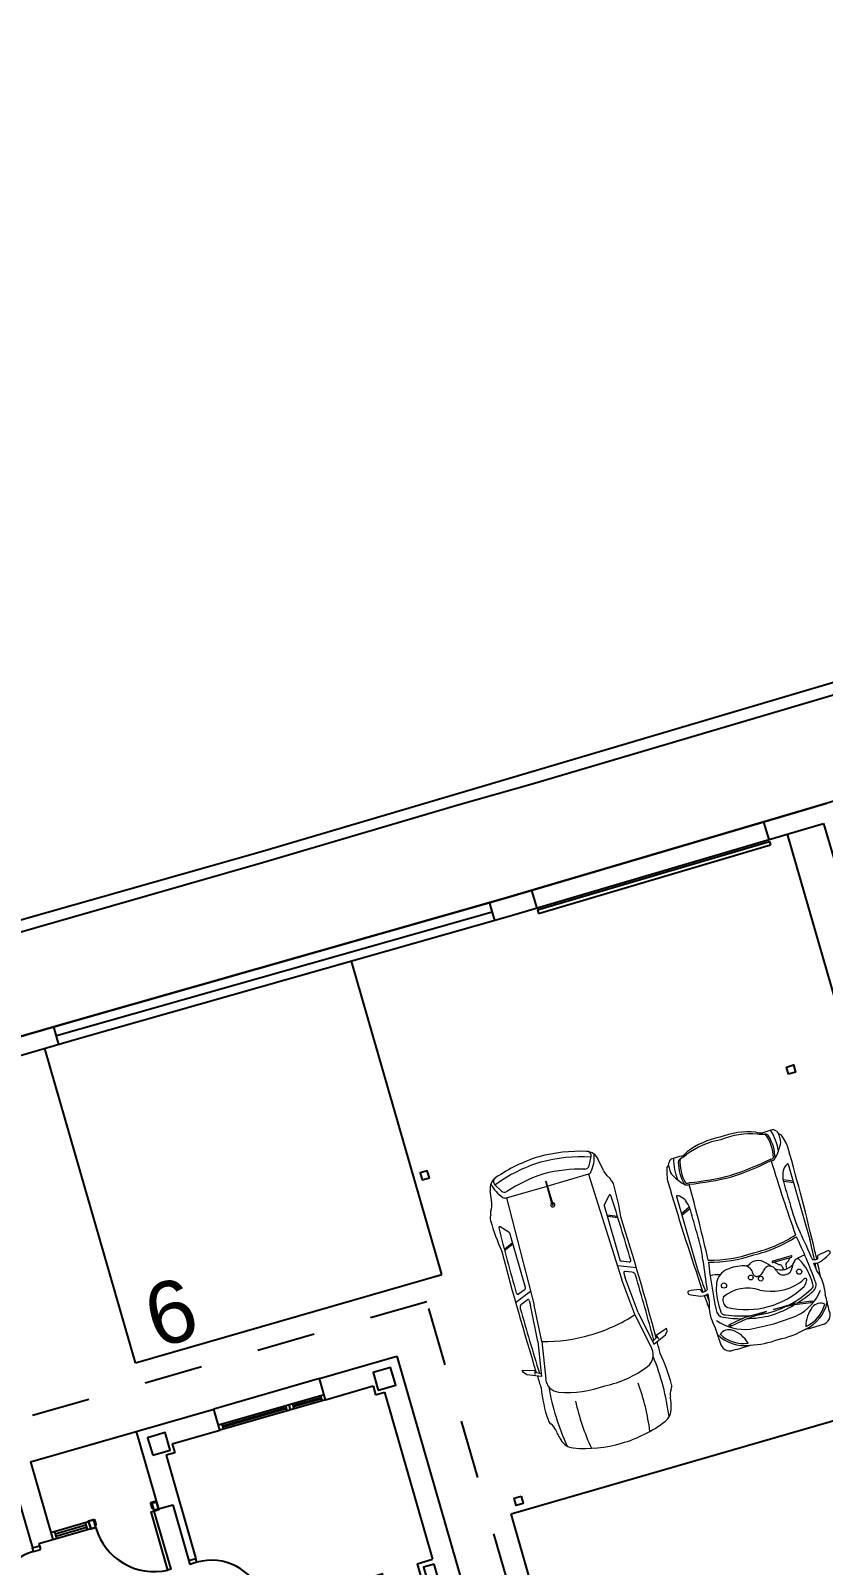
# Model space of a CAD drawing. Header units: millimetres. Extents: x 441061 to 442903, y 4515148 to 4515613.
# Drawn here: x 442670.559 to 442671.911, y 4515547.843 to 4515550.459 of the extents above; entities that cross this region are included whole.
import ezdxf
from ezdxf.enums import TextEntityAlignment as Align

# ---------------------------------------------------------------- set-up
doc = ezdxf.new("R2010")
doc.units = ezdxf.units.MM
doc.linetypes.add('CONTINUA', pattern=[0])
doc.linetypes.add('RAYITAS', pattern=[0.375, 0.25, -0.125])
for name, color, linetype in [('01_mono BAJA', 2, 'Continuous'), ('01_piscinas', 254, 'Continuous'), ('01_proyección', 4, 'RAYITAS')]:
    doc.layers.add(name, color=color, linetype=linetype)
doc.layers.add('01_muebles_B', color=254, linetype='Continuous', lineweight=5)
doc.styles.add('Estilo1', font='swissel.ttf')

# ---------------------------------------------------------------- blocks, each defined once
blk = doc.blocks.new('A$C6A825EFA')
at = {"layer": '01_mono BAJA', "color": 254}
for p, q in [((10.5, 12.5, 0), (10.5, 11.4, 0)), ((10.5, 12.5, 0), (12, 12.5, 0)), ((12, 12.5, 0), (13.1, 12.5, 0)), ((12, 12.5, 0), (12, 11.4, 0)), ((13.1, 12.2, 0), (13.1, 12.5, 0)), ((14.6, 12.5, 0), (13.1, 12.5, 0)), ((14.6, 12.5, 0), (15.7, 12.5, 0)), ((14.6, 12.2, 0), (14.6, 12.5, 0)), ((15.7, 12.5, 0), (15.7, 7.855, 0)), ((10.2, 12.2, 0), (10.2, 11.366, 0)), ((12.425, 12.2, 0), (13.1, 12.2, 0)), ((12.425, 12.2), (12.425, 12.075)), ((14.6, 12.27, 0), (13.1, 12.27, 0)), ((14.6, 12.2, 0), (13.1, 12.2, 0)), ((13.15, 12.27, 0), (13.15, 12.2, 0)), ((14.05, 12.242, 0), (13.15, 12.242, 0)), ((14.05, 12.228, 0), (13.15, 12.228, 0)), ((14.05, 12.27, 0), (14.05, 12.2, 0)), ((14.1, 12.27, 0), (14.1, 12.2, 0)), ((14.15, 12.27, 0), (14.15, 12.2, 0)), ((14.55, 12.242, 0), (14.15, 12.242, 0)), ((14.55, 12.228, 0), (14.15, 12.228, 0)), ((14.55, 12.27, 0), (14.55, 12.2, 0)), ((14.6, 12.2, 0), (15.275, 12.2, 0)), ((15.275, 12.2), (15.275, 12.075)), ((15.325, 12.2, 0), (15.325, 12.125, 0)), ((12.3, 12.075, 0), (12.3, 10.606, 0)), ((12.425, 12.075), (12.3, 12.075)), ((15.275, 12.075), (15.4, 12.075)), ((15.325, 12.125, 0), (15.4, 12.125, 0)), ((15.4, 12.075, 0), (15.4, 9.705, 0)), ((10.2, 11.366, 0), (10.3, 11.366, 0)), ((10.2, 11.316, 0), (10.2, 11.366, 0)), ((10.2, 11.316, 0), (10.3, 11.316, 0)), ((10.3, 11.4, 0), (10.5, 11.4, 0)), ((10.3, 11.4, 0), (10.3, 11.366, 0)), ((10.3, 11.366, 0), (10.3, 11.316, 0)), ((10.5, 11.5, 0), (11.035, 11.5, 0)), ((10.5, 11.4, 0), (11.035, 11.4, 0)), ((10.55, 11.5, 0), (10.55, 11.4, 0)), ((10.55, 11.467, 0), (10.985, 11.467, 0)), ((10.55, 11.433, 0), (10.985, 11.433, 0)), ((10.985, 11.5, 0), (10.985, 11.4, 0)), ((11.035, 11.5, 0), (11.035, 11.4, 0)), ((11.105, 11.43, 0), (11.105, 11.4, 0)), ((11.12, 11.5, 0), (11.12, 11.44, 0)), ((11.915, 11.5, 0), (11.915, 11.44, 0)), ((11.93, 11.43, 0), (11.93, 11.4, 0)), ((11.99, 11.4, 0), (11.93, 11.4, 0)), ((12, 11.4, 0), (12.2, 11.4, 0)), ((12.2, 11.4, 0), (12.2, 10.606, 0)), ((12.3, 10.606, 0), (12.2, 10.606, 0)), ((12.2, 10.606, 0), (12.2, 10.556, 0)), ((12.3, 10.556, 0), (12.2, 10.556, 0)), ((12.3, 10.556, 0), (12.3, 10.606, 0)), ((15.18, 9.705, 0), (15.18, 9.08, 0)), ((15.18, 9.705, 0), (15.4, 9.705, 0))]:
    blk.add_line(p, q, dxfattribs=at)
for points in [[(12.125, 12.125), (12.375, 12.125), (12.375, 12.375), (12.125, 12.375), (12.125, 12.125)], [(15.325, 12.125), (15.575, 12.125), (15.575, 12.375), (15.325, 12.375), (15.325, 12.125)]]:
    blk.add_lwpolyline(points, close=True, dxfattribs=at)
at = {"layer": '01_mono BAJA', "color": 254, "elevation": 0}
for points in [[(11.12, 11.51), (11.12, 11.5), (11.035, 11.5), (11.035, 11.51)], [(11.915, 11.51), (11.915, 11.5), (12, 11.5), (12, 11.51)], [(11.105, 11.4), (11.105, 11.39), (11.035, 11.39), (11.035, 11.4)], [(11.12, 11.44), (11.12, 11.43), (11.105, 11.43), (11.105, 11.44)], [(11.93, 11.39), (11.93, 10.565), (11.89, 10.565), (11.89, 11.39)], [(11.915, 11.44), (11.915, 11.43), (11.93, 11.43), (11.93, 11.44)], [(11.93, 11.4), (12, 11.4), (12, 11.5), (11.93, 11.5)], [(11.93, 11.4), (11.93, 11.39), (12, 11.39), (12, 11.4)], [(15.4, 9.635), (15.25, 9.635), (15.25, 9.08), (15.4, 9.08)]]:
    blk.add_lwpolyline(points, close=True, dxfattribs=at)
for points in [[(11.035, 11.4), (11.035, 11.5)], [(11.105, 11.5), (11.105, 11.4)]]:
    blk.add_lwpolyline(points, dxfattribs=at)
at = {"layer": '01_mono BAJA', "color": 254}
for centre, radius, start, end in [((10.2, 10.591, 0), 0.725, 90, 176.7242), ((11.932, 11.391, 0), 0.827, 180.0495, 267.1144), ((12.3, 9.831, 0), 0.725, 3.2758, 90)]:
    blk.add_arc(centre, radius, start, end, dxfattribs=at)
at = {"layer": '01_proyección', "color": 120, "ltscale": 0.25}
blk.add_line((12.3, 9.705, 0), (15.18, 9.705, 0), dxfattribs=at)
at = {"layer": '01_proyección', "color": 120, "ltscale": 0.25, "elevation": 0}
blk.add_lwpolyline([(15.7, 7.405), (16.3, 7.405), (16.3, 13.1), (-0.6, 13.1), (-0.6, 7.405), (0, 7.405)], dxfattribs=at)
blk = doc.blocks.new('A$C0D711DC8')
at = {"layer": '01_muebles_B', "color": 254}
for p, q in [((10.733, 9.894), (9.764, 9.894)), ((10.493, 9.894), (10.545, 9.776)), ((10.515, 9.894), (10.567, 9.778)), ((9.004, 9.693), (9.038, 9.48)), ((9.056, 9.495), (9.026, 9.699)), ((9.038, 9.48), (9.054, 9.218)), ((9.056, 9.218), (9.056, 9.495)), ((9.054, 9.218), (9.056, 9.218)), ((9.038, 8.865), (9.054, 9.127)), ((9.054, 9.127), (9.056, 9.127)), ((9.056, 9.127), (9.056, 8.851)), ((9.614, 8.734), (9.614, 8.97)), ((9.634, 8.734), (9.634, 8.97)), ((9.004, 8.652), (9.038, 8.865)), ((9.056, 8.851), (9.026, 8.647)), ((9.546, 8.827), (9.494, 8.834)), ((9.546, 8.878), (9.495, 8.871)), ((10.493, 8.452), (10.545, 8.569)), ((10.515, 8.452), (10.567, 8.567)), ((10.733, 8.452), (9.764, 8.452))]:
    blk.add_line(p, q, dxfattribs=at)
for centre, radius in [((9.014, 9.701), 0.0121), ((9.51, 9.635), 0.0319), ((9.466, 9.173), 0.0297), ((9.514, 9.288), 0.0297), ((9.014, 8.645), 0.0121), ((9.417, 8.691), 0.0319)]:
    blk.add_circle(centre, radius, dxfattribs=at)
for centre, radius, start, end in [((10.167, 9.714), 0.738, 149.7434, 158.9846), ((9.544, 10.069), 0.023, 23.336, 131.4157), ((9.178, 9.352), 0.549, 69.8978, 103.4423), ((9.94, 2.874), 7.047, 93.9115, 95.3212), ((9.619, 9.904), 0.16, 152.3452, 197.1649), ((9.518, 9.909), 0.0131, 69.95, 178.3297), ((9.777, 9.927), 0.273, 183.7214, 196.1025), ((9.94, 2.874), 7.047, 92.7044, 93.5361), ((10.975, -10.424), 20.353, 93.4112, 94.1277), ((9.525, 9.945), 0.0232, 265.4824, 347.7447), ((8.51, 10.147), 1.058, 348.7131, 356.2571), ((10.995, -17.873), 27.82, 90.1403, 92.8584), ((10.732, 9.885), 0.00831, 343.0311, 79.2932), ((10.906, 9.364), 0.584, 69.532, 87.9675), ((11.185, 9.948), 0.0842, 206.7402, 257.6517), ((10.942, 9.629), 2.236, 176.9311, 182.7066), ((8.829, 9.758), 0.121, 83.4929, 184.381), ((9.185, 9.462), 0.48, 118.4979, 171.6974), ((9.142, 9.497), 0.403, 119.7279, 173.0139), ((9.122, 5.315), 4.571, 90.9016, 93.5003), ((9.503, 9.367), 0.611, 128.6532, 169.9617), ((8.847, 9.764), 0.126, 322.6544, 41.1658), ((10.509, 9.106), 1.518, 154.798, 163.8884), ((9.975, 9.34), 0.903, 155.1761, 164.735), ((9.226, 9.718), 0.0964, 77.7254, 158.9302), ((9.211, 9.707), 0.057, 88.7397, 167.4182), ((9.265, 9.038), 0.727, 86.5634, 94.2004), ((8.819, 3.701), 6.126, 80.3818, 85.9978), ((9.306, 9.064), 0.701, 67.8757, 89.7559), ((8.751, 3.271), 6.625, 83.7996, 84.6711), ((10.975, -10.424), 20.353, 94.2603, 94.5093), ((8.751, 3.271), 6.625, 80.1778, 83.3742), ((9.473, 9.516), 0.219, 7.735, 63.719), ((9.165, 9.803), 0.511, 341.8582, 355.871), ((11.471, 9.253), 1.7, 163.325, 182.6992), ((11.496, 9.248), 1.7, 163.325, 182.5468), ((12.246, 53.159), 43.488, 266.8642, 267.4858), ((10.175, 11.66), 1.884, 261.0449, 273.0528), ((10.459, 15.409), 5.634, 268.1287, 270.8789), ((12.021, 70.959), 61.269, 268.42618, 268.89057), ((10.529, 10.11), 0.334, 272.7892, 291.8342), ((10.573, 9.974), 0.192, 294.6989, 323.0283), ((10.691, 9.894), 0.0501, 315.174, 347.3096), ((10.894, 9.715), 0.0607, 143.7564, 193.2967), ((11.29, 9.332), 0.611, 121.0895, 136.7388), ((10.991, 9.25), 0.526, 73.7001, 105.481), ((10.903, 9.711), 0.0495, 146.1855, 196.1005), ((10.991, 9.25), 0.505, 69.1925, 104.8598), ((11.01, 9.2), 0.627, 72.4585, 97.9913), ((11.059, 9.742), 0.141, 86.8457, 126.696), ((11.101, 8.862), 1.022, 88.2888, 91.9327), ((11.113, 9.698), 0.062, 14.8998, 65.8723), ((11.135, 9.81), 0.0644, 351.2386, 60.1485), ((11.473, 9.762), 0.303, 189.085, 205.7225), ((10.241, 9.772), 0.959, 355.5054, 1.6982), ((9.808, 9.261), 1.13, 166.1566, 184.4621), ((8.653, 9.896), 0.361, 284.3027, 324.7225), ((10.25, 9.166), 1.218, 160.2257, 168.6391), ((10.144, 9.165), 1.038, 151.121, 207.6483), ((9.314, 9.595), 0.107, 57.3841, 137.6524), ((8.958, 9.487), 0.459, 324.9496, 25.463), ((9.185, 9.47), 0.511, 343.3936, 8.525), ((14.417, 9.048), 3.64, 169.6671, 178.0415), ((14.417, 9.048), 3.62, 169.6671, 178.0415), ((11.352, 9.713), 0.156, 186.0058, 219.1392), ((10.256, 9.278), 1.007, 354.015, 20.5105), ((10.287, 9.262), 1.007, 354.9224, 20.5105), ((17.649, 8.764), 8.777, 175.3636, 177.3327), ((10.509, 9.106), 1.518, 165.717, 177.48), ((10.25, 9.166), 1.218, 171.2453, 188.5682), ((9.566, 9.362), 0.114, 263.9035, 340.5155), ((9.808, 9.085), 1.13, 175.5379, 193.8434), ((17.649, 9.581), 8.777, 182.6673, 184.6364), ((10.509, 9.239), 1.518, 182.52, 194.283), ((9.904, 8.914), 0.65, 151.4841, 196.6746), ((9.552, 9.202), 0.047, 86.7847, 183.1724), ((9.6, 9.197), 0.0954, 178.5946, 241.3055), ((9.771, 9.295), 0.101, 164.9008, 216.3288), ((9.538, 9.188), 0.158, 330.3363, 17.3801), ((11.471, 9.093), 1.7, 177.3008, 196.675), ((11.496, 9.097), 1.7, 177.4532, 196.675), ((14.417, 9.297), 3.64, 181.9585, 190.3329), ((14.417, 9.297), 3.62, 181.9585, 190.3329), ((10.256, 9.068), 1.007, 339.4895, 5.985), ((10.287, 9.084), 1.007, 339.4895, 5.0776), ((9.528, 8.859), 0.101, 101.4545, 181.9236), ((9.686, 8.849), 0.193, 142.3155, 213.2169), ((9.492, 9.055), 0.098, 279.5997, 343.5492), ((9.498, 9.044), 0.0889, 349.0142, 50.9794), ((9.665, 8.855), 0.106, 119.0162, 160.5033), ((9.424, 9.265), 0.296, 301.9645, 328.2937), ((9.624, 8.97), 0.0104, 0, 180), ((10.942, 8.716), 2.236, 177.2934, 183.0689), ((9.185, 8.884), 0.48, 188.3026, 241.5021), ((9.142, 8.849), 0.403, 186.9861, 240.2721), ((8.653, 8.449), 0.361, 35.2775, 75.6973), ((9.503, 8.978), 0.611, 190.0383, 231.3468), ((10.509, 9.239), 1.518, 196.1116, 205.202), ((10.25, 9.166), 1.218, 191.3609, 207.4845), ((9.525, 8.854), 0.0985, 178.6673, 249.1293), ((9.426, 8.595), 0.178, 39.093, 68.893), ((9.543, 8.902), 0.0241, 275.7304, 333.0283), ((9.543, 8.803), 0.0241, 26.9717, 84.2696), ((9.665, 8.849), 0.106, 199.4967, 240.9838), ((8.829, 8.587), 0.121, 175.619, 276.5071), ((8.847, 8.581), 0.126, 318.8342, 37.3456), ((9.226, 8.628), 0.0964, 201.0698, 282.2746), ((9.215, 8.619), 0.0486, 198.7488, 279.3616), ((9.25, 9.243), 0.672, 267.6901, 298.2478), ((9.346, 8.77), 0.149, 215.4424, 244.8998), ((8.819, 14.644), 6.126, 274.0022, 279.6182), ((9.507, 8.785), 0.232, 194.2372, 212.2618), ((9.299, 8.649), 0.0212, 220.8304, 310.3789), ((9.285, 8.645), 0.0299, 337.3586, 32.1758), ((9.532, 8.677), 0.0451, 325.113, 43.0643), ((9.161, 8.546), 0.436, 2.9924, 17.9381), ((9.624, 8.734), 0.0104, 180, 0), ((12.246, -34.814), 43.488, 92.5142, 93.1358), ((10.175, 6.685), 1.884, 86.9472, 98.9551), ((10.459, 2.936), 5.634, 89.1211, 91.8713), ((12.021, -52.613), 61.269, 91.10943, 91.57382), ((10.529, 8.236), 0.334, 68.1658, 87.2108), ((10.894, 8.63), 0.0607, 166.7033, 216.2436), ((11.29, 9.013), 0.611, 223.2612, 238.9105), ((10.991, 9.095), 0.526, 254.519, 286.2999), ((10.903, 8.634), 0.0495, 163.8995, 213.8145), ((10.991, 9.095), 0.505, 255.1402, 290.8075), ((11.113, 8.647), 0.062, 294.1277, 345.1002), ((11.473, 8.583), 0.303, 154.2775, 170.915), ((11.352, 8.632), 0.156, 140.8608, 173.9942), ((10.241, 8.573), 0.959, 358.3018, 4.4946), ((9.122, 13.031), 4.571, 266.4997, 269.0984), ((9.178, 8.993), 0.549, 256.5577, 290.1022), ((9.94, 15.472), 7.047, 264.6788, 266.0885), ((8.751, 15.074), 6.625, 275.3289, 276.2004), ((10.975, 28.769), 20.353, 265.4907, 265.7397), ((9.619, 8.441), 0.16, 162.8351, 207.6548), ((9.777, 8.418), 0.273, 163.8975, 176.2786), ((9.518, 8.436), 0.0131, 181.6703, 290.05), ((9.94, 15.472), 7.047, 266.4639, 267.2956), ((10.975, 28.769), 20.353, 265.8723, 266.5888), ((8.751, 15.074), 6.625, 276.6258, 279.8222), ((9.525, 8.401), 0.0232, 12.2553, 94.5176), ((8.51, 8.199), 1.058, 3.7429, 11.2869), ((10.995, 36.219), 27.82, 267.1416, 269.8597), ((10.573, 8.372), 0.192, 36.9717, 65.3011), ((10.691, 8.451), 0.0501, 12.6904, 44.826), ((10.732, 8.46), 0.00831, 280.7068, 16.9689), ((11.01, 9.145), 0.627, 262.0087, 287.5415), ((10.906, 8.982), 0.584, 272.0325, 290.468), ((11.059, 8.603), 0.141, 233.304, 273.1543), ((11.101, 9.484), 1.022, 268.0673, 271.7112), ((11.185, 8.397), 0.0842, 102.3483, 153.2598), ((11.135, 8.535), 0.0644, 299.8515, 8.7614), ((10.167, 8.631), 0.738, 201.0154, 210.2566), ((9.544, 8.277), 0.023, 228.5843, 336.664)]:
    blk.add_arc(centre, radius, start, end, dxfattribs=at)
blk = doc.blocks.new('A$C392252A0')
at = {"layer": '01_muebles_B', "color": 254}
for p, q in [((10.715, 8.129), (10.705, 8.127)), ((10.705, 8.127), (10.752, 7.979)), ((10.738, 8.124), (10.715, 8.129)), ((10.775, 8.091), (10.738, 8.124)), ((10.752, 7.979), (10.798, 7.995)), ((10.846, 7.92), (10.775, 8.091)), ((8.499, 7.763), (8.397, 7.82)), ((8.605, 7.917), (8.455, 7.893)), ((9.019, 7.811), (8.92, 7.9)), ((9.731, 7.807), (9.031, 7.807)), ((9.201, 7.926), (9.149, 7.807)), ((9.219, 7.928), (9.166, 7.807)), ((9.784, 7.911), (9.748, 7.818)), ((9.876, 7.976), (9.791, 7.758)), ((9.913, 7.908), (9.882, 7.828)), ((9.898, 7.807), (9.958, 7.808)), ((10.418, 7.844), (9.958, 7.808)), ((10.418, 7.844), (10.846, 7.92)), ((10.43, 7.798), (10.894, 7.881)), ((10.773, 7.987), (10.809, 7.914)), ((8.599, 7.726), (9.971, 7.763)), ((8.599, 7.725), (8.599, 7.201)), ((10.43, 7.798), (9.971, 7.763)), ((8.839, 7.203), (8.537, 7.2)), ((8.537, 7.2), (8.537, 7.193)), ((8.839, 7.19), (8.537, 7.193)), ((8.599, 6.669), (8.599, 7.193)), ((8.599, 6.668), (9.971, 6.631)), ((8.499, 6.631), (8.397, 6.573)), ((8.605, 6.476), (8.455, 6.5)), ((9.019, 6.582), (8.92, 6.494)), ((9.731, 6.587), (9.031, 6.587)), ((9.201, 6.468), (9.149, 6.587)), ((9.219, 6.466), (9.166, 6.587)), ((9.784, 6.482), (9.748, 6.576)), ((9.876, 6.418), (9.791, 6.636)), ((9.913, 6.486), (9.882, 6.565)), ((9.898, 6.587), (9.958, 6.585)), ((10.418, 6.55), (9.958, 6.585)), ((10.43, 6.596), (9.971, 6.631)), ((10.418, 6.55), (10.846, 6.473)), ((10.43, 6.596), (10.894, 6.512)), ((10.773, 6.407), (10.809, 6.48)), ((10.846, 6.473), (10.775, 6.303)), ((10.705, 6.267), (10.752, 6.414)), ((10.775, 6.303), (10.738, 6.27)), ((10.752, 6.414), (10.798, 6.398)), ((10.715, 6.265), (10.705, 6.267)), ((10.738, 6.27), (10.715, 6.265))]:
    blk.add_line(p, q, dxfattribs=at)
for centre, radius, start, end in [((8.808, 7.907), 0.086, 87.4739, 128.6871), ((8.809, 4.809), 3.183, 82.5975, 89.9397), ((11.3, 6.178), 1.816, 87.2886, 100.1742), ((11.389, 7.907), 0.086, 51.3129, 92.5261), ((10.242, 7.158), 1.952, 160.298, 178.865), ((8.474, 7.733), 0.162, 96.7804, 161.7197), ((8.375, 7.769), 0.0561, 66.6468, 164.8738), ((8.295, 7.436), 0.435, 49.0196, 78.8841), ((8.586, 8.093), 0.177, 275.9895, 308.6871), ((8.751, 7.888), 0.086, 87.4739, 128.6871), ((8.929, 7.908), 0.0124, 91.7937, 220.4777), ((10.022, -29.576), 37.513, 90.3882, 91.6701), ((9.031, 7.824), 0.0177, 228.3547, 270), ((10.099, -28.508), 36.485, 88.9288, 91.3819), ((9.731, 7.824), 0.0177, 270, 338.7209), ((9.768, 7.918), 0.0177, 338.7209, 90.3882), ((9.897, 7.823), 0.0159, 158.7209, 271.5074), ((9.963, 7.889), 0.0531, 90.2143, 158.7209), ((10.099, -28.508), 36.45, 88.8997, 90.2143), ((10.099, -28.508), 36.485, 88.6181, 88.8592), ((10.925, 7.707), 0.177, 21.0532, 100.1701), ((11.313, 4.914), 2.974, 81.2806, 96.1737), ((11.554, 8.112), 0.177, 231.3129, 264.0105), ((11.467, 7.285), 0.654, 72.0531, 84.0105), ((11.619, 7.711), 0.203, 22.7994, 75.9629), ((10.216, 7.155), 1.997, 161.6598, 178.7983), ((10.276, 7.152), 1.836, 162.6109, 178.6018), ((8.473, 7.717), 0.0531, 342.7058, 60.706), ((8.545, 7.725), 0.0531, 0, 49.0196), ((8.43, 7.197), 2.089, 0, 16.7318), ((9.874, 7.302), 1.304, 355.3559, 21.0532), ((10.262, 7.197), 1.654, 0, 21.006), ((11.437, 4.633), 2.974, 81.5863, 93.456), ((10.216, 7.239), 1.997, 181.2017, 198.3402), ((10.242, 7.236), 1.952, 181.135, 199.702), ((10.276, 7.242), 1.836, 181.3982, 197.3891), ((8.839, 7.197), 0.0267, 193.7603, 166.2397), ((8.839, 7.197), 0.00662, 270, 90), ((8.43, 7.197), 2.089, 343.2682, 0), ((9.874, 7.091), 1.304, 338.9468, 4.6441), ((10.262, 7.197), 1.654, 338.994, 0), ((8.473, 6.677), 0.0531, 299.294, 17.2942), ((8.545, 6.669), 0.0531, 310.9804, 0), ((11.437, 9.761), 2.974, 266.544, 278.4137), ((8.474, 6.661), 0.162, 198.2803, 263.2196), ((8.375, 6.625), 0.0561, 195.1262, 293.3532), ((8.295, 6.957), 0.435, 281.1159, 310.9804), ((8.586, 6.3), 0.177, 51.3129, 84.0105), ((8.929, 6.486), 0.0124, 139.5223, 268.2063), ((10.022, 43.97), 37.513, 268.3299, 269.6118), ((9.031, 6.569), 0.0177, 90, 131.6453), ((9.731, 6.569), 0.0177, 21.2791, 90), ((9.768, 6.476), 0.0177, 269.6118, 21.2791), ((9.897, 6.571), 0.0159, 88.4926, 201.2791), ((9.963, 6.505), 0.0531, 201.2791, 269.7857), ((10.925, 6.686), 0.177, 259.8299, 338.9468), ((11.313, 9.479), 2.974, 263.8263, 278.7194), ((11.467, 7.108), 0.654, 275.9895, 287.9469), ((11.619, 6.682), 0.203, 284.0371, 337.2006), ((8.751, 6.506), 0.086, 231.3129, 272.5261), ((8.808, 6.487), 0.086, 231.3129, 272.5261), ((8.809, 9.584), 3.183, 270.0603, 277.4025), ((10.099, 42.902), 36.485, 268.6181, 271.0712), ((10.099, 42.902), 36.45, 269.7857, 271.1003), ((10.099, 42.902), 36.485, 271.1408, 271.3819), ((11.3, 8.215), 1.816, 259.8258, 272.7114), ((11.389, 6.487), 0.086, 267.4739, 308.6871), ((11.554, 6.282), 0.177, 95.9895, 128.6871)]:
    blk.add_arc(centre, radius, start, end, dxfattribs=at)
blk = doc.blocks.new('A$C21391103')
at = {"layer": '01_piscinas'}
for p, q in [((110.538, 107.95), (110.967, 108.077)), ((106.545, 106.773), (110.538, 107.95)), ((110.104, 107.822), (110.175, 107.582)), ((110.609, 107.71), (110.918, 107.801)), ((110.918, 107.801), (116.518, 88.848)), ((106.615, 106.533), (110.609, 107.71)), ((112.607, 100.107), (110.428, 107.657)), ((107.017, 106.623), (110.182, 107.558)), ((107.031, 106.575), (110.196, 107.51)), ((110.182, 107.558), (110.196, 107.51)), ((100.69, 105.108), (106.545, 106.773)), ((106.939, 106.887), (107.01, 106.647)), ((100.456, 104.91), (106.399, 106.597)), ((100.759, 104.868), (106.615, 106.533)), ((106.364, 106.717), (106.434, 106.477)), ((107.017, 106.623), (107.031, 106.575)), ((105.716, 101.652), (104.482, 105.926)), ((96.002, 103.754), (100.69, 105.108)), ((96.191, 103.549), (100.759, 104.868)), ((100.491, 104.79), (100.421, 105.03)), ((101.537, 100.446), (100.298, 104.735)), ((101.537, 100.446), (105.716, 101.652)), ((106.658, 98.39), (112.607, 100.107)), ((108.85, 90.795), (106.658, 98.39))]:
    blk.add_line(p, q, dxfattribs=at)
for points in [[(65.2, 96.459), (73.334, 98.756), (80.219, 100.74), (85.093, 102.203), (89.184, 103.378), (99.579, 106.377), (103.268, 107.423), (105.948, 108.215), (115.617, 111.08), (122.718, 113.156), (131.037, 115.555, -0.017052), (142.061, 118.562, -0.020922)], [(142.07, 118.439, 0.01262), (131.089, 115.419), (122.721, 112.991), (115.656, 110.914), (114.687, 110.626), (106.945, 108.338), (105.949, 108.056), (103.269, 107.265), (99.637, 106.223), (89.221, 103.236), (85.15, 102.034), (84.189, 101.768), (80.267, 100.643), (79.255, 100.347), (73.404, 98.634), (72.482, 98.331), (69.294, 97.401)], [(150.017, 118.468, 0.030707), (139.548, 116.431, -0.006248), (131.379, 114.082), (122.895, 111.601), (110.538, 107.95), (106.545, 106.773), (100.69, 105.108), (89.546, 101.891), (83.593, 100.163), (79.63, 99.025), (73.389, 97.196)]]:
    blk.add_lwpolyline(points, format="xyb", dxfattribs=at)
for points in [[(110.443, 104.385), (110.416, 104.481), (110.512, 104.509), (110.54, 104.412)], [(105.544, 102.97), (105.516, 103.066), (105.42, 103.039), (105.447, 102.942)], [(106.797, 98.628), (106.825, 98.531), (106.729, 98.504), (106.701, 98.6)]]:
    blk.add_lwpolyline(points, close=True, dxfattribs=at)
at = {"layer": '01_piscinas', "xscale": 1.1, "yscale": 1.1, "zscale": 1.1}
for name, p, rotation in [('A$C0D711DC8', (122.647, 94.39), 106.1021341895539), ('A$C392252A0', (96.925, 109.749), 286.1021341895539)]:
    blk.add_blockref(name, p, dxfattribs=dict(at, rotation=rotation))
at = {"layer": '01_piscinas', "rotation": 16.10213416119949}
blk.add_blockref('A$C6A825EFA', (93.484, 84.174, 0), dxfattribs=at)
at = {"layer": '01_piscinas', "style": 'Estilo1'}
blk.add_text('6', height=0.849, rotation=16.5965, dxfattribs=at).set_placement((102.137, 100.731), align=Align.CENTER)

msp = doc.modelspace()

# ---------------------------------------------------------------- block references
at = {"layer": '01_piscinas', "color": 6, "linetype": 'CONTINUA', "xscale": 0.125, "yscale": 0.125, "zscale": 0.125}
msp.add_blockref('A$C21391103', (442658.0459, 4515535.6321), dxfattribs=at)

doc.saveas('drawing.dxf')
